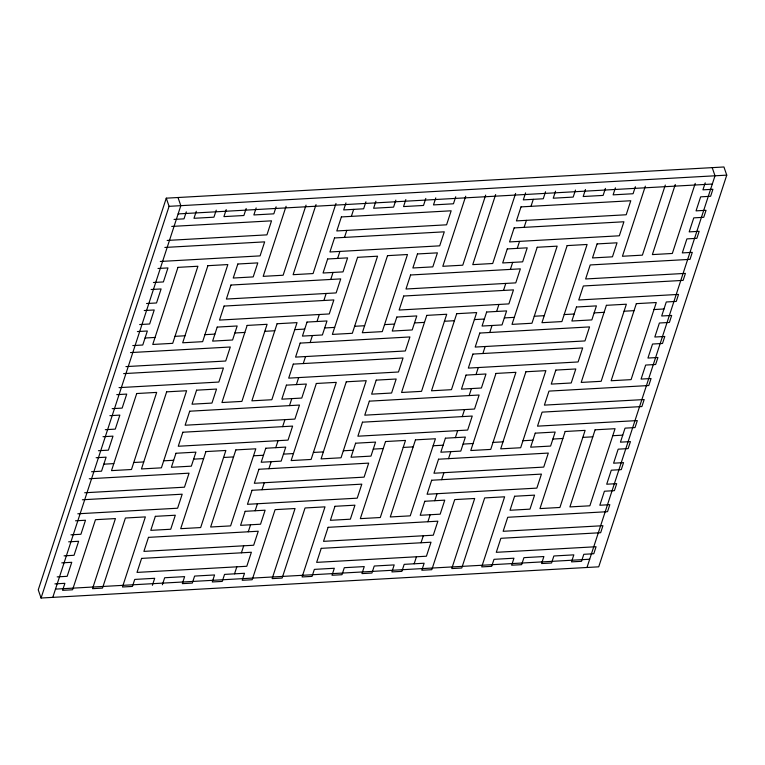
<?xml version="1.0" encoding="UTF-8"?>
<svg xmlns="http://www.w3.org/2000/svg" width="765" height="765" viewBox="0 0 765 765"><rect width="100%" height="100%" fill="white"/><g stroke="black" fill="none" stroke-linecap="round" stroke-linejoin="round"><path stroke-width="1.15" d="M166.273 198.173L38.25 589.863L41.061 598.02L598.727 566.827L726.75 175.137L723.939 166.98L166.273 198.173L169.084 206.33L41.061 598.02M52.795 597.36L180.817 205.68L178.016 197.513M186.297 211.848L184.002 218.857L174.028 219.412M196.28 211.283L193.985 218.293L213.942 217.184L216.237 210.174M226.211 209.61L223.925 216.619L243.882 215.51L246.177 208.501M256.151 207.937L253.865 214.946L273.822 213.837L276.108 206.827M152.398 585.311L154.693 578.302L134.736 579.421L132.441 586.43L122.467 586.994L145.369 516.901L125.412 518.01L102.5 588.103L92.527 588.668L115.429 518.574L95.472 519.693L72.57 589.777L62.587 590.341L64.882 583.332L54.898 583.886M162.381 584.756L164.666 577.747L184.633 576.628L182.338 583.638L192.321 583.083L194.606 576.074L214.563 574.955L212.278 581.964L222.252 581.41L224.547 574.4L244.504 573.281L242.218 580.291L252.192 579.736L275.104 509.643L295.06 508.524L272.149 578.617L282.132 578.063L305.044 507.97L325.001 506.851L302.089 576.944L312.072 576.389L314.358 569.38L334.315 568.261L332.029 575.27L342.012 574.706L344.298 567.697L364.255 566.588L361.969 573.597L371.943 573.033L374.238 566.024L394.195 564.914L391.9 571.924L401.883 571.359L404.178 564.35L424.135 563.231L421.84 570.241L431.823 569.686L454.735 499.593L474.692 498.484L451.78 568.567L461.764 568.013L484.666 497.919L504.632 496.801L481.721 566.894L491.694 566.339L493.989 559.33L513.946 558.211L511.661 565.22L521.634 564.666L523.929 557.656L543.886 556.538L541.591 563.547L551.575 562.992L553.86 555.983L573.827 554.864L571.531 561.873L581.515 561.319L583.8 554.309L593.783 553.745L596.069 546.736L496.284 552.32L500.865 538.302L600.659 532.717L602.944 525.708L503.15 531.293L507.731 517.274L607.525 511.689L609.82 504.68L599.837 505.244L604.417 491.226L614.4 490.661L616.695 483.652L606.712 484.216L611.292 470.198L621.276 469.634L623.561 462.624L613.587 463.188L618.168 449.17L628.142 448.606L630.437 441.596L620.453 442.16L625.043 428.142L635.017 427.587L637.312 420.578L537.518 426.153L542.098 412.134L641.892 406.559L644.178 399.55L544.393 405.125L548.974 391.106L648.768 385.531L651.053 378.522L641.08 379.077L645.66 365.058L655.634 364.503L657.929 357.494L647.945 358.049L652.535 344.03L662.509 343.475L664.804 336.466L654.821 337.021L659.401 323.002L669.385 322.447L671.67 315.438L661.696 315.993L666.277 301.974L676.26 301.42L678.545 294.41L578.751 299.995L583.332 285.976L683.126 280.392L685.421 273.382L585.627 278.967L590.207 264.948L690.001 259.364L692.296 252.354L682.313 252.909L686.894 238.89L696.877 238.336L699.162 231.326L689.189 231.881L693.769 217.862L703.743 217.308L706.038 210.298L696.054 210.863L700.644 196.844L710.618 196.28L712.913 189.271L702.93 189.835L705.225 182.825M286.091 206.263L263.179 276.356L283.136 275.237L306.048 205.144M316.031 204.59L293.119 274.683L313.076 273.564L335.988 203.471M345.962 202.916L343.676 209.926L363.633 208.807L365.928 201.797M234.53 573.836L236.815 566.836M241.396 552.818L243.691 545.808M248.271 531.79L250.566 524.78M255.147 510.762L257.432 503.752M262.012 489.734L264.308 482.725M268.888 468.706L271.183 461.697M275.763 447.678L278.058 440.669M282.639 426.65L284.924 419.641M289.505 405.622L291.8 398.613M296.38 384.594L298.675 377.585M303.256 363.566L305.541 356.557M310.131 342.538L312.416 335.529M316.997 321.51L319.292 314.501M323.872 300.482L326.167 293.473M330.748 279.454L333.033 272.445M337.614 258.427L339.909 251.417M344.489 237.399L346.784 230.389M351.365 216.38L353.65 209.371M375.902 201.243L373.616 208.252L393.573 207.133L395.859 200.124M405.842 199.569L403.547 206.579L423.514 205.46L425.799 198.451M435.782 197.896L433.487 204.905L453.444 203.786L455.739 196.777M465.722 196.213L442.811 266.306L462.768 265.197L485.679 195.104M495.653 194.54L472.751 264.633L492.708 263.514L515.62 193.43M525.593 192.866L523.308 199.875L543.265 198.766L545.55 191.757M414.152 563.795L416.447 556.786M421.027 542.768L423.322 535.758M427.903 521.74L430.188 514.73M434.769 500.712L437.064 493.702M441.644 479.684L443.939 472.674M448.52 458.656L450.805 451.646M455.395 437.628L457.68 430.619M462.261 416.6L464.556 409.591M469.136 395.572L471.431 388.563M476.012 374.544L478.297 367.535M482.878 353.516L485.173 346.507M489.753 332.488L492.048 325.488M496.628 311.47L498.914 304.46M503.504 290.442L505.789 283.433M510.37 269.414L512.665 262.405M517.245 248.386L519.54 241.377M524.121 227.358L526.406 220.349M530.996 206.33L533.281 199.321M555.533 191.193L553.238 198.202L573.195 197.083L575.49 190.074M585.474 189.519L583.179 196.529L603.136 195.41L605.431 188.4M615.404 187.846L613.119 194.855L633.076 193.736L635.371 186.727M645.344 186.172L622.433 256.265L642.399 255.147L665.301 185.054M675.285 184.499L652.373 254.592L672.33 253.473L695.242 183.38M586.985 567.487L715.007 175.797L712.205 167.64M169.084 206.33L726.75 175.137M178.13 213.923L712.311 184.04M171.733 226.421L271.527 220.836L266.947 234.855L167.153 240.44M164.867 247.449L264.652 241.864L260.071 255.883L160.277 261.467M157.992 268.477L167.965 267.922L163.385 281.941L153.411 282.495M151.116 289.505L161.099 288.95L156.519 302.969L146.536 303.523M144.241 310.533L154.224 309.978L149.644 323.997L139.66 324.551M137.375 331.561L147.349 331.006L142.768 345.015L132.794 345.579M145.063 338.006L155.037 337.451M174.994 336.332L184.977 335.778M204.934 334.659L214.917 334.104M234.874 332.985L244.857 332.431M264.814 331.312L274.788 330.757M294.755 329.639L304.728 329.084M324.685 327.965L334.668 327.401M354.625 326.292L364.609 325.727M384.566 324.618L394.539 324.054M414.506 322.935L424.479 322.381M444.436 321.262L454.42 320.707M474.377 319.588L484.36 319.034M504.317 317.915L514.3 317.36M534.257 316.241L544.231 315.687M564.188 314.568L574.171 314.013M594.128 312.895L604.111 312.33M624.068 311.221L634.051 310.657M654.008 309.548L663.982 308.983M130.499 352.589L230.294 347.004L225.713 361.023L125.919 366.607M123.624 373.616L223.418 368.032L218.838 382.051L119.044 387.635M116.749 394.644L126.732 394.08L122.151 408.099L112.168 408.663M109.883 415.672L119.856 415.108L115.276 429.127L105.302 429.691M103.007 436.7L112.99 436.136L108.401 450.155L98.427 450.719M96.132 457.728L106.115 457.164L101.535 471.183L91.551 471.737M103.82 464.173L113.803 463.619M133.76 462.5L143.744 461.945M163.7 460.826L173.674 460.272M193.641 459.153L203.614 458.589M223.571 457.48L233.555 456.915M253.511 455.806L263.495 455.242M283.452 454.123L293.435 453.569M313.392 452.45L323.366 451.895M343.322 450.776L353.306 450.222M373.263 449.103L383.246 448.548M403.203 447.429L413.186 446.875M433.143 445.756L443.117 445.201M463.083 444.082L473.057 443.518M493.014 442.409L502.997 441.845M522.954 440.736L532.937 440.171M552.894 439.053L562.868 438.498M582.834 437.379L592.808 436.825M612.765 435.706L622.748 435.151M89.266 478.747L189.051 473.172L184.47 487.19L84.676 492.765M82.391 499.774L182.185 494.2L177.604 508.218L77.81 513.793M75.515 520.802L85.498 520.248L80.918 534.266L70.935 534.821M68.64 541.83L78.623 541.276L74.042 555.294L64.059 555.849M61.774 562.858L71.747 562.304L67.167 576.322L57.193 576.877M55.491 589.117L589.681 559.234M136.715 393.526L111.508 470.628L131.475 469.509L156.672 392.407L136.715 393.526M177.949 267.358L152.751 344.46L172.708 343.342L197.906 266.249L177.949 267.358M166.646 391.852L141.448 468.955L161.405 467.836L186.612 390.733L166.646 391.852M207.889 265.685L182.682 342.787L202.648 341.668L227.846 264.566L207.889 265.685M141.602 558.393L137.021 572.411L246.799 566.272L251.379 552.254L141.602 558.393M148.477 537.365L143.897 551.383L253.664 545.244L258.254 531.226L148.477 537.365M155.352 516.337L150.772 530.355L170.729 529.246L175.309 515.227L155.352 516.337M175.969 453.263L171.389 467.281L191.346 466.162L195.926 452.144L175.969 453.263M182.845 432.235L178.264 446.253L288.032 440.114L292.613 426.095L182.845 432.235M189.71 411.207L185.13 425.225L294.907 419.086L299.488 405.068L189.71 411.207M196.586 390.179L192.005 404.197L211.962 403.079L216.543 389.06L196.586 390.179M217.203 327.095L212.622 341.114L232.579 339.995L237.169 325.976L217.203 327.095M224.078 306.067L219.498 320.086L329.266 313.946L333.856 299.928L224.078 306.067M230.954 285.039L226.373 299.058L336.141 292.918L340.721 278.9L230.954 285.039M237.829 264.011L233.239 278.03L253.205 276.911L257.786 262.892L237.829 264.011M205.909 451.58L180.703 528.682L200.669 527.563L225.866 450.47L205.909 451.58M247.143 325.421L221.946 402.524L241.903 401.405L267.1 324.303L247.143 325.421M235.85 449.906L210.643 527.009L230.6 525.89L255.806 448.797L235.85 449.906M277.083 323.748L251.886 400.841L271.843 399.732L297.04 322.629L277.083 323.748M245.163 511.316L240.583 525.335L260.54 524.216L265.12 510.198L245.163 511.316M252.039 490.289L247.458 504.307L357.226 498.168L361.807 484.149L252.039 490.289M258.914 469.261L254.324 483.279L364.102 477.14L368.682 463.121L258.914 469.261M265.78 448.233L261.2 462.251L281.157 461.132L285.747 447.114L265.78 448.233M286.406 385.149L281.816 399.167L301.783 398.058L306.363 384.04L286.406 385.149M293.272 364.121L288.692 378.139L398.469 372L403.05 357.982L293.272 364.121M300.148 343.103L295.567 357.112L405.335 350.972L409.916 336.954L300.148 343.103M307.023 322.075L302.443 336.093L322.4 334.974L326.98 320.956L307.023 322.075M327.64 258.991L323.06 273.009L343.016 271.891L347.597 257.872L327.64 258.991M334.515 237.963L329.925 251.981L439.703 245.842L444.283 231.824L334.515 237.963M341.381 216.935L336.801 230.954L446.578 224.814L451.159 210.796L341.381 216.935M316.337 383.475L291.14 460.578L311.097 459.459L336.294 382.366L316.337 383.475M357.58 257.317L332.373 334.41L352.33 333.301L377.537 256.199L357.58 257.317M346.277 381.802L321.08 458.904L341.037 457.786L366.234 380.683L346.277 381.802M387.511 255.644L362.314 332.737L382.271 331.628L407.477 254.525L387.511 255.644M321.233 548.352L316.653 562.371L426.421 556.222L431.011 542.213L321.233 548.352M328.108 527.324L323.528 541.343L433.296 535.204L437.876 521.185L328.108 527.324M334.974 506.296L330.394 520.315L350.36 519.196L354.941 505.177L334.974 506.296M355.601 443.212L351.02 457.231L370.977 456.112L375.558 442.094L355.601 443.212M362.467 422.184L357.886 436.203L467.664 430.064L472.244 416.045L362.467 422.184M369.342 401.156L364.762 415.175L474.53 409.036L479.12 395.017L369.342 401.156M376.217 380.128L371.637 394.147L391.594 393.028L396.174 379.01L376.217 380.128M396.834 317.045L392.254 331.063L412.211 329.945L416.791 315.935L396.834 317.045M403.71 296.017L399.129 310.035L508.897 303.896L513.478 289.878L403.71 296.017M410.576 274.989L405.995 289.007L515.773 282.868L520.353 268.85L410.576 274.989M417.451 253.961L412.87 267.98L432.827 266.87L437.408 252.852L417.451 253.961M385.531 441.539L360.334 518.641L380.291 517.523L405.498 440.42L385.531 441.539M426.774 315.371L401.568 392.474L421.534 391.355L446.731 314.252L426.774 315.371M415.472 439.865L390.274 516.958L410.231 515.849L435.428 438.747L415.472 439.865M456.715 313.698L431.508 390.8L451.465 389.681L476.672 312.579L456.715 313.698M424.795 501.266L420.215 515.285L440.171 514.176L444.752 500.157L424.795 501.266M431.67 480.238L427.08 494.257L536.858 488.118L541.438 474.099L431.67 480.238M438.536 459.21L433.956 473.229L543.733 467.09L548.314 453.071L438.536 459.21M445.412 438.192L440.831 452.211L460.788 451.092L465.369 437.073L445.412 438.192M466.028 375.108L461.448 389.127L481.405 388.008L485.985 373.989L466.028 375.108M472.904 354.08L468.323 368.099L578.091 361.96L582.672 347.941L472.904 354.08M479.779 333.052L475.189 347.071L584.967 340.932L589.547 326.913L479.779 333.052M486.645 312.024L482.065 326.043L502.022 324.924L506.612 310.906L486.645 312.024M507.262 248.941L502.681 262.959L522.648 261.84L527.228 247.822L507.262 248.941M514.137 227.913L509.557 241.931L619.334 235.792L623.915 221.773L514.137 227.913M521.013 206.885L516.432 220.903L626.2 214.764L630.781 200.746L521.013 206.885M495.969 373.435L470.771 450.528L490.728 449.418L515.926 372.316L495.969 373.435M537.202 247.267L512.005 324.37L531.962 323.251L557.159 246.148L537.202 247.267M525.909 371.761L500.702 448.854L520.669 447.745L545.866 370.643L525.909 371.761M567.142 245.594L541.945 322.696L561.902 321.577L587.099 244.475L567.142 245.594M514.606 496.246L510.026 510.265L529.982 509.146L534.563 495.127L514.606 496.246M535.223 433.162L530.642 447.181L550.599 446.062L555.18 432.043L535.223 433.162M555.839 370.078L551.259 384.097L571.216 382.988L575.806 368.969L555.839 370.078M576.466 307.004L571.876 321.023L591.842 319.904L596.423 305.885L576.466 307.004M597.082 243.92L592.502 257.939L612.459 256.82L617.039 242.801L597.082 243.92M565.163 431.489L539.966 508.591L559.923 507.472L585.12 430.37L565.163 431.489M606.396 305.321L581.199 382.424L601.156 381.314L626.363 304.212L606.396 305.321M595.103 429.815L569.906 506.918L589.863 505.799L615.06 428.696L595.103 429.815M636.337 303.648L611.139 380.75L631.096 379.631L656.294 302.538L636.337 303.648"/></g></svg>
